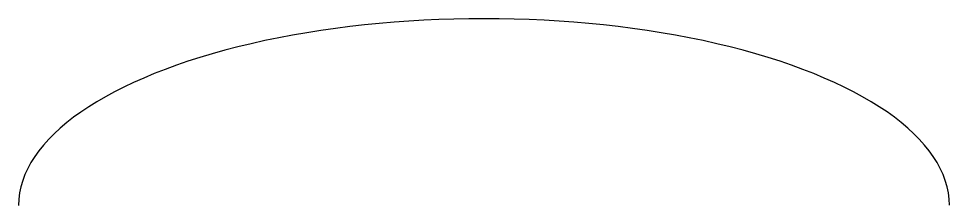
# Model space of a CAD drawing. Header units: millimetres. Extents: x -40 to 40, y 0 to 16.
import ezdxf

# ---------------------------------------------------------------- set-up
doc = ezdxf.new("R2010")
doc.units = ezdxf.units.MM

msp = doc.modelspace()

# ---------------------------------------------------------------- linework, layer by layer
msp.add_ellipse((0, 0), major_axis=(40, 0), ratio=0.4, start_param=0, end_param=3.141593)

doc.saveas('drawing.dxf')
